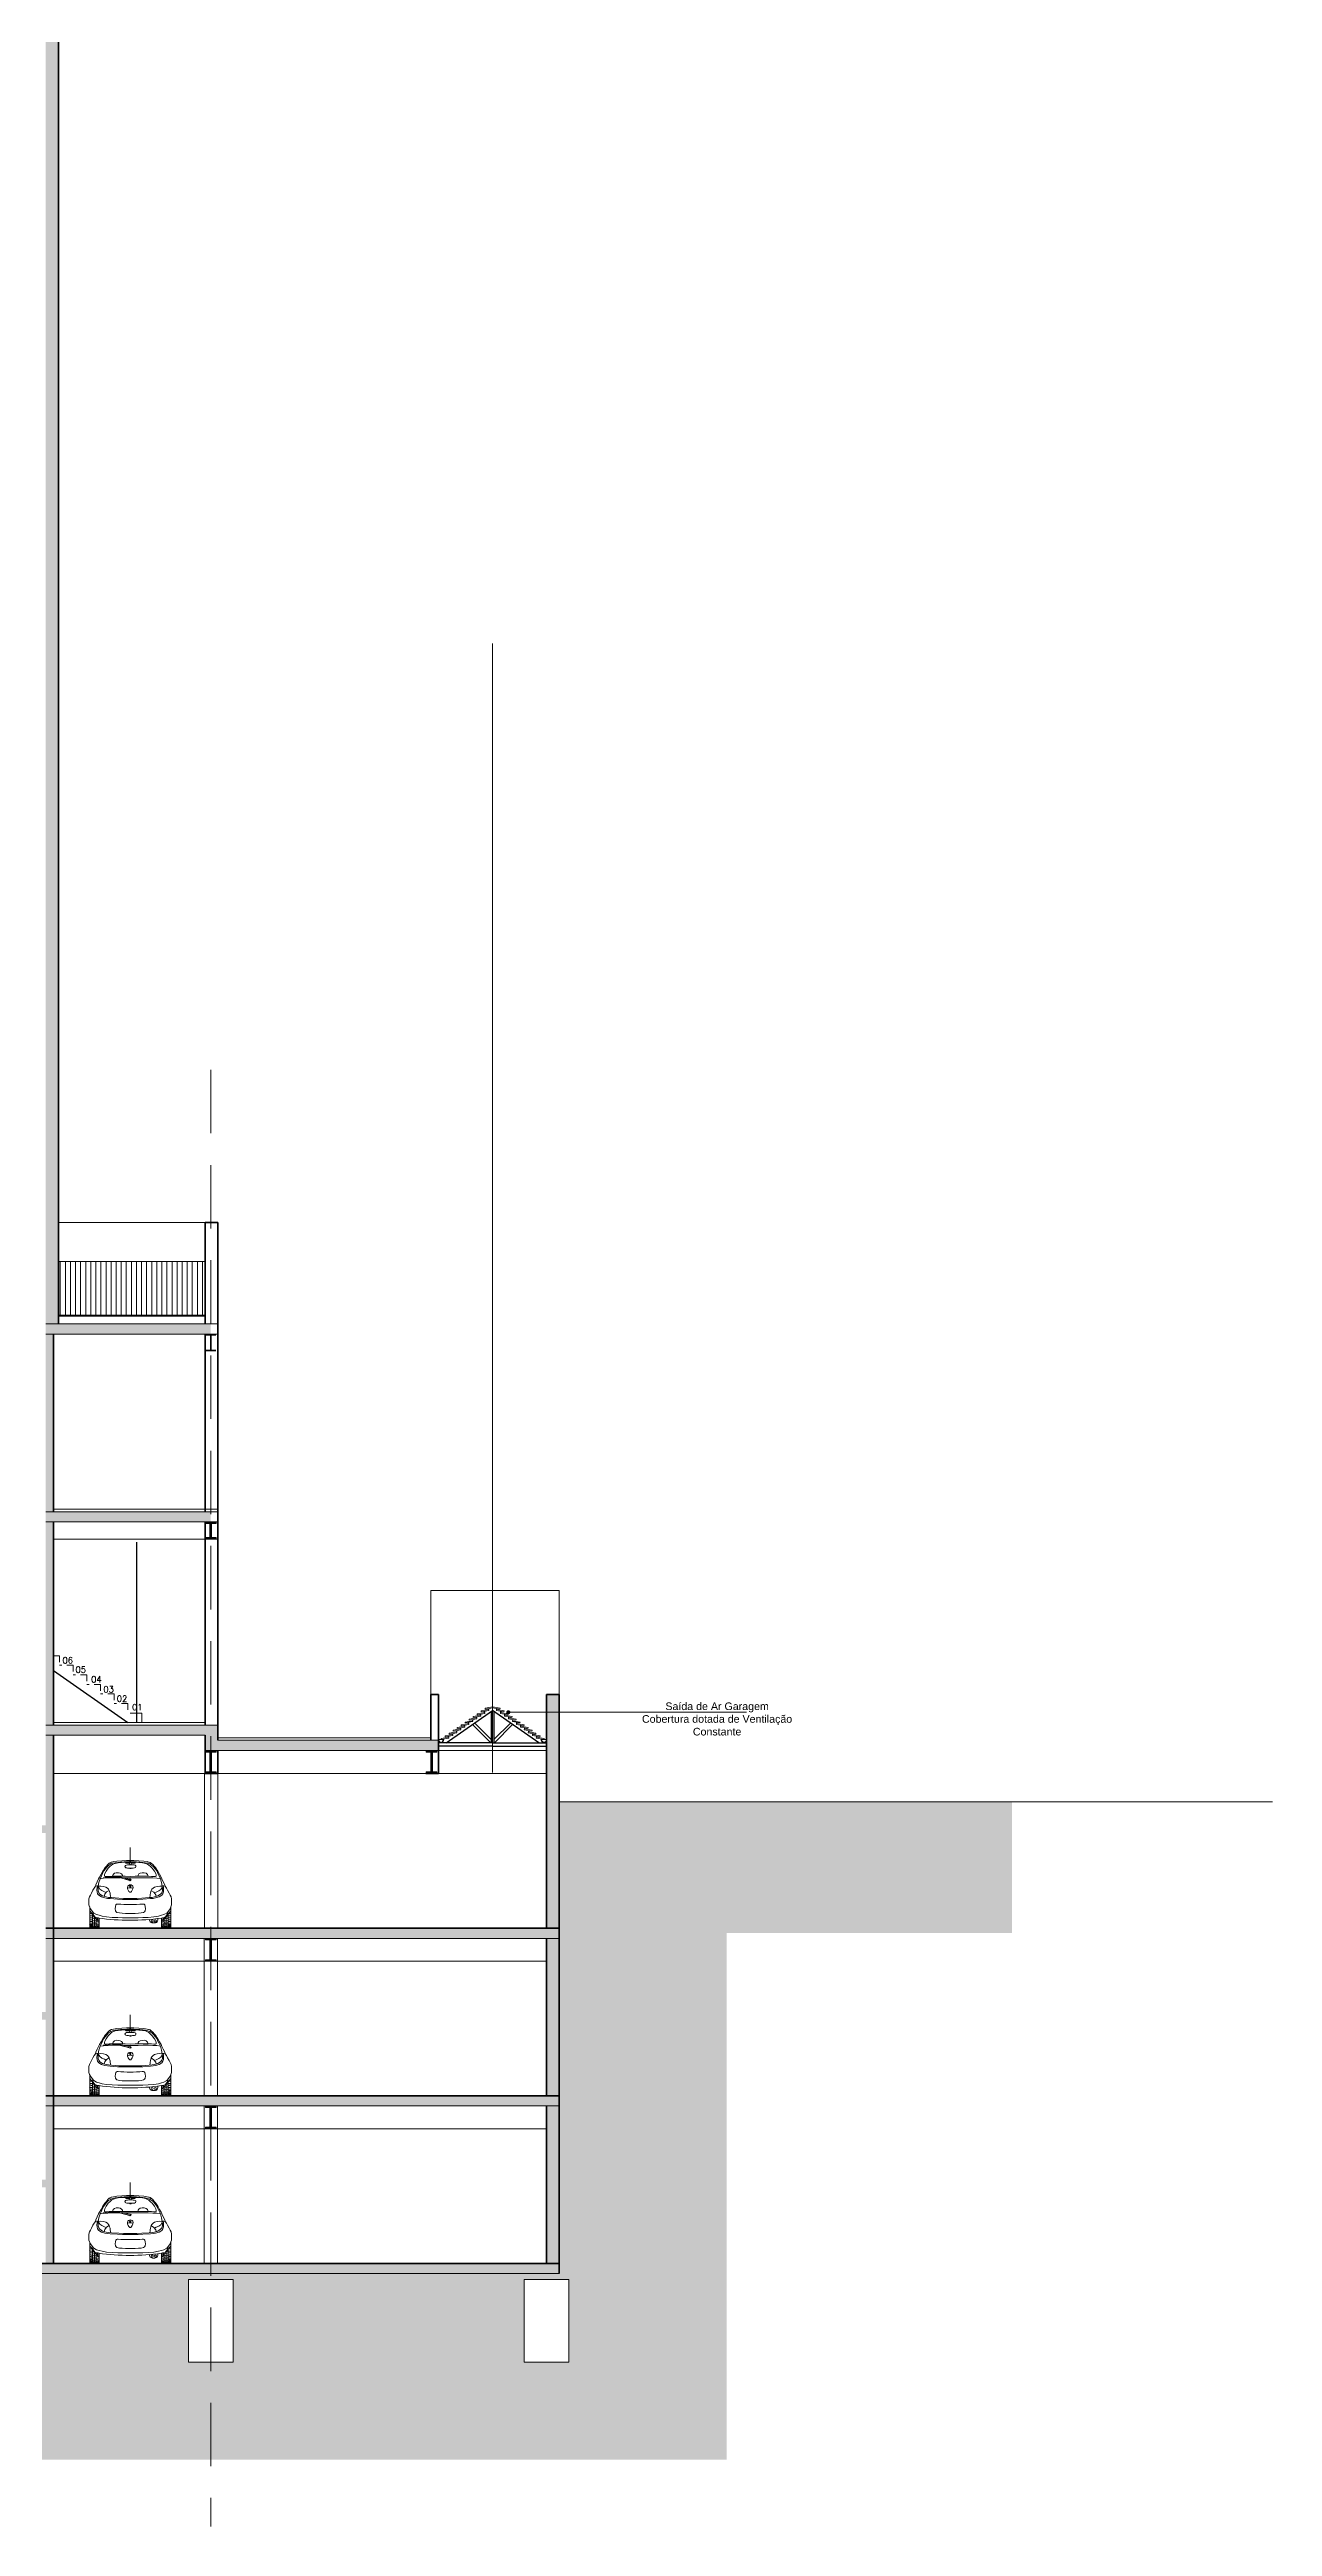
# Model space of a CAD drawing. Header units: millimetres. Extents: x 1135 to 1350, y 205 to 283.
# Drawn here: x 1325.55 to 1349.64, y 205.12 to 253.9 of the extents above; entities that cross this region are included whole.
import ezdxf

# ---------------------------------------------------------------- set-up
doc = ezdxf.new("R2010")
doc.units = ezdxf.units.MM
doc.header["$LTSCALE"] = 10
doc.header["$PDMODE"] = 1
doc.linetypes.add('DASHED2', pattern=[0.375, 0.25, -0.125])
doc.linetypes.add('HIDDEN2', pattern=[0.1875, 0.125, -0.0625])
doc.layers.get('0').update_dxf_attribs({"color": 90})
for name, color, linetype, lineweight in [('CARROS', 252, 'Continuous', 13), ('cinza 03', 252, 'Continuous', 13), ('COTA', 90, 'Continuous', 9), ('HACHT', 90, 'Continuous', 9), ('linha estutura', 252, 'Continuous', 13), ('PAREDES 2', 50, 'Continuous', 50), ('Pilares', 16, 'Continuous', 20), ('pn 02', 16, 'Continuous', 20), ('PN-01', 90, 'Continuous', 13), ('PN-03', 180, 'Continuous', 30), ('texto', 16, 'Continuous', 20)]:
    doc.layers.add(name, color=color, linetype=linetype, lineweight=lineweight)
doc.styles.get("Standard").update_dxf_attribs({"font": 'simplex.shx'})

# ---------------------------------------------------------------- blocks, each defined once
blk = doc.blocks.new('VIGA')
at = {"layer": 'Pilares'}
blk.add_hatch(color=256, dxfattribs=at).paths.add_polyline_path([(0.21, 0), (0, 0), (0, -0.03), (0.09, -0.03), (0.09, -0.42), (0, -0.42), (0, -0.45), (0.21, -0.45), (0.21, -0.42), (0.12, -0.42), (0.12, -0.03), (0.21, -0.03)])
at = {"layer": 'Pilares', "linetype": 'Continuous'}
for p, q in [((0, -0.03), (0.09, -0.03)), ((0, -0.42), (0.09, -0.42)), ((0.09, -0.03), (0.09, -0.42)), ((0.12, -0.03), (0.12, -0.42)), ((0.12, -0.03), (0.21, -0.03)), ((0.12, -0.42), (0.21, -0.42))]:
    blk.add_line(p, q, dxfattribs=at)
for points in [[(0.21, -0.03), (0.21, 0), (0, 0), (0, -0.03)], [(0, -0.42), (0, -0.45), (0.21, -0.45), (0.21, -0.42)]]:
    blk.add_lwpolyline(points, dxfattribs=at)
blk = doc.blocks.new('ford ka posterior')
for p, q in [((0.001, 1.336), (0.001, 1.592)), ((-0.605, 1.008), (-0.622, 0.973)), ((-0.574, 1.063), (-0.605, 1.008)), ((-0.592, 0.975), (-0.568, 1.029)), ((-0.592, 0.975), (-0.525, 0.986)), ((-0.547, 1.111), (-0.574, 1.063)), ((-0.568, 1.029), (-0.544, 1.077)), ((-0.528, 1.143), (-0.547, 1.111)), ((-0.544, 1.077), (-0.519, 1.128)), ((-0.524, 0.985), (-0.53, 0.994)), ((-0.5, 1.186), (-0.528, 1.143)), ((-0.519, 1.128), (-0.488, 1.17)), ((-0.507, 1.048), (-0.499, 1.076)), ((-0.507, 1.023), (-0.507, 1.048)), ((-0.496, 1.016), (-0.507, 1.023)), ((-0.47, 1.221), (-0.5, 1.186)), ((-0.499, 1.076), (-0.477, 1.124)), ((-0.465, 1.016), (-0.496, 1.016)), ((-0.488, 1.17), (-0.455, 1.21)), ((-0.477, 1.124), (-0.433, 1.182)), ((-0.476, 0.99), (-0.443, 0.991)), ((-0.44, 1.255), (-0.47, 1.221)), ((-0.415, 1.021), (-0.465, 1.016)), ((-0.455, 1.21), (-0.425, 1.238)), ((-0.443, 0.991), (-0.352, 0.994)), ((-0.412, 1.282), (-0.44, 1.255)), ((-0.433, 1.182), (-0.399, 1.213)), ((-0.425, 1.238), (-0.391, 1.26)), ((-0.351, 1.022), (-0.415, 1.021)), ((-0.388, 1.297), (-0.412, 1.282)), ((-0.4, 1.29), (-0.394, 1.28)), ((-0.399, 1.213), (-0.366, 1.243)), ((-0.394, 1.28), (-0.391, 1.26)), ((-0.391, 1.26), (-0.348, 1.279)), ((-0.373, 1.303), (-0.388, 1.297)), ((-0.36, 1.303), (-0.373, 1.303)), ((-0.366, 1.243), (-0.341, 1.258)), ((-0.331, 1.312), (-0.36, 1.303)), ((-0.352, 0.994), (-0.256, 0.994)), ((-0.351, 1.022), (-0.336, 1.059)), ((-0.224, 1.023), (-0.351, 1.022)), ((-0.348, 1.279), (-0.294, 1.29)), ((-0.341, 1.258), (-0.298, 1.276)), ((-0.336, 1.059), (-0.312, 1.083)), ((-0.264, 1.323), (-0.331, 1.312)), ((-0.312, 1.083), (-0.275, 1.093)), ((-0.298, 1.276), (-0.239, 1.288)), ((-0.294, 1.29), (-0.247, 1.297)), ((-0.275, 1.093), (-0.23, 1.091)), ((-0.166, 1.33), (-0.264, 1.323)), ((-0.256, 0.994), (-0.202, 0.994)), ((-0.247, 1.297), (-0.189, 1.303)), ((-0.239, 1.288), (-0.17, 1.295)), ((-0.23, 1.091), (-0.195, 1.084)), ((-0.097, 1.022), (-0.224, 1.023)), ((-0.195, 1.084), (-0.17, 1.069)), ((-0.189, 1.303), (-0.121, 1.307)), ((-0.17, 1.295), (-0.107, 1.299)), ((-0.17, 1.069), (-0.153, 1.047)), ((-0.071, 1.336), (-0.166, 1.33)), ((-0.153, 1.047), (-0.149, 1.019)), ((-0.123, 0.993), (0.001, 0.992)), ((-0.121, 1.307), (-0.069, 1.309)), ((-0.107, 1.299), (-0.066, 1.299)), ((0.001, 1.019), (-0.097, 1.022)), ((0.001, 1.336), (-0.071, 1.336)), ((-0.069, 1.309), (0.001, 1.309)), ((-0.066, 1.299), (0.001, 1.299)), ((-0.009, 1.324), (-0.005, 1.334)), ((-0.005, 1.334), (0.001, 1.336)), ((0.014, 1.174), (-0.003, 1.174)), ((0.001, 1.336), (0.073, 1.336)), ((0.008, 1.334), (0.001, 1.336)), ((0.071, 1.309), (0.001, 1.309)), ((0.069, 1.299), (0.001, 1.299)), ((0.001, 1.019), (0.099, 1.022)), ((0.157, 0.993), (0.001, 0.992)), ((0.011, 1.324), (0.008, 1.334)), ((0.11, 1.299), (0.069, 1.299)), ((0.123, 1.307), (0.071, 1.309)), ((0.073, 1.336), (0.168, 1.33)), ((0.099, 1.022), (0.226, 1.023)), ((0.172, 1.295), (0.11, 1.299)), ((0.191, 1.303), (0.123, 1.307)), ((0.155, 1.047), (0.151, 1.019)), ((0.172, 1.069), (0.155, 1.047)), ((0.258, 0.994), (0.157, 0.993)), ((0.168, 1.33), (0.266, 1.323)), ((0.241, 1.288), (0.172, 1.295)), ((0.197, 1.084), (0.172, 1.069)), ((0.249, 1.297), (0.191, 1.303)), ((0.233, 1.091), (0.197, 1.084)), ((0.226, 1.023), (0.353, 1.022)), ((0.277, 1.093), (0.233, 1.091)), ((0.3, 1.276), (0.241, 1.288)), ((0.297, 1.29), (0.249, 1.297)), ((0.354, 0.994), (0.258, 0.994)), ((0.266, 1.323), (0.333, 1.312)), ((0.314, 1.083), (0.277, 1.093)), ((0.35, 1.279), (0.297, 1.29)), ((0.343, 1.258), (0.3, 1.276)), ((0.338, 1.059), (0.314, 1.083)), ((0.333, 1.312), (0.362, 1.303)), ((0.353, 1.022), (0.338, 1.059)), ((0.368, 1.243), (0.343, 1.258)), ((0.393, 1.26), (0.35, 1.279)), ((0.353, 1.022), (0.417, 1.021)), ((0.445, 0.991), (0.354, 0.994)), ((0.362, 1.303), (0.375, 1.303)), ((0.401, 1.213), (0.368, 1.243)), ((0.375, 1.303), (0.39, 1.297)), ((0.39, 1.297), (0.414, 1.282)), ((0.396, 1.28), (0.393, 1.26)), ((0.427, 1.238), (0.393, 1.26)), ((0.402, 1.29), (0.396, 1.28)), ((0.435, 1.182), (0.401, 1.213)), ((0.414, 1.282), (0.443, 1.255)), ((0.417, 1.021), (0.467, 1.016)), ((0.457, 1.21), (0.427, 1.238)), ((0.479, 1.124), (0.435, 1.182)), ((0.443, 1.255), (0.473, 1.221)), ((0.522, 0.987), (0.445, 0.991)), ((0.49, 1.17), (0.457, 1.21)), ((0.467, 1.016), (0.498, 1.016)), ((0.473, 1.221), (0.502, 1.186)), ((0.502, 1.076), (0.479, 1.124)), ((0.521, 1.128), (0.49, 1.17)), ((0.498, 1.016), (0.509, 1.023)), ((0.502, 1.186), (0.53, 1.143)), ((0.509, 1.048), (0.502, 1.076)), ((0.509, 1.023), (0.509, 1.048)), ((0.546, 1.077), (0.521, 1.128)), ((0.594, 0.975), (0.522, 0.987)), ((0.53, 1.143), (0.55, 1.111)), ((0.57, 1.029), (0.546, 1.077)), ((0.55, 1.111), (0.577, 1.063)), ((0.594, 0.975), (0.57, 1.029)), ((0.577, 1.063), (0.607, 1.008)), ((0.607, 1.008), (0.624, 0.973)), ((-0.804, 0.619), (-0.814, 0.577)), ((-0.814, 0.577), (-0.814, 0.536)), ((-0.814, 0.536), (-0.814, 0.458)), ((-0.785, 0.653), (-0.804, 0.619)), ((-0.764, 0.693), (-0.785, 0.653)), ((-0.734, 0.75), (-0.764, 0.693)), ((-0.712, 0.79), (-0.734, 0.75)), ((-0.685, 0.826), (-0.712, 0.79)), ((-0.677, 0.856), (-0.685, 0.826)), ((-0.657, 0.833), (-0.685, 0.826)), ((-0.648, 0.916), (-0.677, 0.856)), ((-0.64, 0.833), (-0.657, 0.833)), ((-0.652, 0.806), (-0.656, 0.75)), ((-0.656, 0.75), (-0.654, 0.716)), ((-0.654, 0.716), (-0.642, 0.679)), ((-0.647, 0.833), (-0.652, 0.806)), ((-0.622, 0.973), (-0.648, 0.916)), ((-0.642, 0.679), (-0.618, 0.65)), ((-0.63, 0.826), (-0.64, 0.833)), ((-0.63, 0.826), (-0.634, 0.77)), ((-0.634, 0.77), (-0.631, 0.736)), ((-0.631, 0.736), (-0.619, 0.7)), ((-0.616, 0.897), (-0.63, 0.826)), ((-0.63, 0.826), (-0.578, 0.831)), ((-0.63, 0.826), (-0.6, 0.771)), ((-0.619, 0.7), (-0.596, 0.67)), ((-0.618, 0.65), (-0.567, 0.617)), ((-0.592, 0.975), (-0.616, 0.897)), ((-0.6, 0.771), (-0.56, 0.743)), ((-0.596, 0.67), (-0.544, 0.637)), ((-0.578, 0.831), (-0.527, 0.824)), ((-0.567, 0.617), (-0.499, 0.597)), ((-0.56, 0.743), (-0.508, 0.719)), ((-0.544, 0.637), (-0.476, 0.617)), ((-0.527, 0.824), (-0.479, 0.81)), ((-0.499, 0.668), (-0.51, 0.627)), ((-0.508, 0.719), (-0.473, 0.703)), ((-0.464, 0.715), (-0.499, 0.668)), ((-0.499, 0.597), (-0.449, 0.588)), ((-0.479, 0.81), (-0.449, 0.791)), ((-0.476, 0.617), (-0.427, 0.608)), ((-0.413, 0.745), (-0.464, 0.715)), ((-0.449, 0.791), (-0.425, 0.766)), ((-0.449, 0.588), (-0.395, 0.582)), ((-0.427, 0.608), (-0.372, 0.602)), ((-0.425, 0.766), (-0.413, 0.745)), ((-0.413, 0.745), (-0.405, 0.721)), ((-0.405, 0.721), (-0.397, 0.691)), ((-0.397, 0.691), (-0.393, 0.662)), ((-0.395, 0.582), (-0.249, 0.573)), ((-0.393, 0.662), (-0.388, 0.63)), ((-0.388, 0.63), (-0.38, 0.603)), ((-0.372, 0.602), (-0.227, 0.593)), ((-0.249, 0.573), (-0.153, 0.567)), ((-0.227, 0.593), (-0.131, 0.588)), ((-0.153, 0.567), (0.001, 0.567)), ((-0.131, 0.588), (0.001, 0.588)), ((-0.049, 0.829), (-0.054, 0.802)), ((-0.054, 0.802), (-0.051, 0.778)), ((-0.051, 0.778), (-0.039, 0.746)), ((-0.035, 0.843), (-0.049, 0.829)), ((-0.039, 0.746), (-0.025, 0.725)), ((-0.016, 0.852), (-0.035, 0.843)), ((-0.025, 0.725), (-0.009, 0.709)), ((0.001, 0.855), (-0.016, 0.852)), ((0, 0.944), (-0.011, 0.941)), ((-0.009, 0.709), (0.001, 0.709)), ((0.001, 0.855), (0.019, 0.852)), ((0.011, 0.709), (0.001, 0.709)), ((0.133, 0.588), (0.001, 0.588)), ((0.155, 0.567), (0.001, 0.567)), ((0.027, 0.725), (0.011, 0.709)), ((0.019, 0.852), (0.037, 0.843)), ((0.041, 0.746), (0.027, 0.725)), ((0.037, 0.843), (0.051, 0.829)), ((0.053, 0.778), (0.041, 0.746)), ((0.051, 0.829), (0.056, 0.802)), ((0.056, 0.802), (0.053, 0.778)), ((0.229, 0.593), (0.133, 0.588)), ((0.251, 0.573), (0.155, 0.567)), ((0.374, 0.602), (0.229, 0.593)), ((0.397, 0.582), (0.251, 0.573)), ((0.429, 0.608), (0.374, 0.602)), ((0.39, 0.63), (0.382, 0.603)), ((0.395, 0.662), (0.39, 0.63)), ((0.4, 0.691), (0.395, 0.662)), ((0.452, 0.588), (0.397, 0.582)), ((0.407, 0.721), (0.4, 0.691)), ((0.415, 0.745), (0.407, 0.721)), ((0.427, 0.766), (0.415, 0.745)), ((0.418, 0.738), (0.468, 0.707)), ((0.451, 0.791), (0.427, 0.766)), ((0.478, 0.617), (0.429, 0.608)), ((0.481, 0.81), (0.451, 0.791)), ((0.501, 0.597), (0.452, 0.588)), ((0.468, 0.707), (0.502, 0.66)), ((0.512, 0.71), (0.477, 0.696)), ((0.546, 0.637), (0.478, 0.617)), ((0.529, 0.824), (0.481, 0.81)), ((0.569, 0.617), (0.501, 0.597)), ((0.502, 0.66), (0.511, 0.627)), ((0.564, 0.734), (0.512, 0.71)), ((0.58, 0.831), (0.529, 0.824)), ((0.598, 0.67), (0.546, 0.637)), ((0.605, 0.761), (0.564, 0.734)), ((0.62, 0.65), (0.569, 0.617)), ((0.632, 0.826), (0.58, 0.831)), ((0.594, 0.975), (0.618, 0.897)), ((0.621, 0.7), (0.598, 0.67)), ((0.636, 0.816), (0.605, 0.761)), ((0.618, 0.897), (0.632, 0.826)), ((0.644, 0.679), (0.62, 0.65)), ((0.633, 0.736), (0.621, 0.7)), ((0.624, 0.973), (0.65, 0.916)), ((0.632, 0.826), (0.642, 0.833)), ((0.632, 0.826), (0.636, 0.77)), ((0.636, 0.77), (0.633, 0.736)), ((0.642, 0.833), (0.659, 0.833)), ((0.656, 0.716), (0.644, 0.679)), ((0.649, 0.833), (0.655, 0.806)), ((0.65, 0.916), (0.679, 0.856)), ((0.655, 0.806), (0.658, 0.75)), ((0.658, 0.75), (0.656, 0.716)), ((0.659, 0.833), (0.687, 0.826)), ((0.679, 0.856), (0.687, 0.826)), ((0.687, 0.826), (0.714, 0.79)), ((0.714, 0.79), (0.736, 0.75)), ((0.736, 0.75), (0.766, 0.693)), ((0.766, 0.693), (0.788, 0.653)), ((0.788, 0.653), (0.806, 0.619)), ((0.806, 0.619), (0.816, 0.577)), ((0.816, 0.577), (0.816, 0.536)), ((0.816, 0.536), (0.816, 0.458)), ((-0.814, 0.458), (-0.799, 0.421)), ((-0.799, 0.421), (-0.784, 0.384)), ((-0.784, 0.384), (-0.751, 0.338)), ((-0.751, 0.338), (-0.716, 0.298)), ((-0.716, 0.298), (-0.663, 0.267)), ((-0.663, 0.267), (-0.613, 0.254)), ((-0.613, 0.254), (-0.554, 0.238)), ((-0.554, 0.238), (-0.466, 0.223)), ((-0.466, 0.223), (-0.353, 0.214)), ((-0.353, 0.214), (-0.247, 0.21)), ((-0.293, 0.426), (-0.297, 0.384)), ((-0.297, 0.384), (-0.291, 0.344)), ((-0.284, 0.458), (-0.293, 0.426)), ((-0.291, 0.344), (-0.279, 0.324)), ((-0.273, 0.472), (-0.284, 0.458)), ((-0.279, 0.324), (-0.262, 0.311)), ((-0.259, 0.476), (-0.273, 0.472)), ((-0.262, 0.311), (-0.213, 0.301)), ((-0.235, 0.475), (-0.259, 0.476)), ((-0.247, 0.21), (-0.152, 0.206)), ((-0.187, 0.472), (-0.235, 0.475)), ((-0.213, 0.301), (-0.159, 0.297)), ((-0.124, 0.469), (-0.187, 0.472)), ((-0.159, 0.297), (-0.096, 0.293)), ((-0.152, 0.206), (0.001, 0.206)), ((-0.059, 0.468), (-0.124, 0.469)), ((-0.096, 0.293), (0.001, 0.293)), ((0.001, 0.468), (-0.059, 0.468)), ((0.001, 0.468), (0.061, 0.468)), ((0.098, 0.293), (0.001, 0.293)), ((0.154, 0.206), (0.001, 0.206)), ((0.061, 0.468), (0.126, 0.469)), ((0.162, 0.297), (0.098, 0.293)), ((0.126, 0.469), (0.19, 0.472)), ((0.249, 0.21), (0.154, 0.206)), ((0.215, 0.301), (0.162, 0.297)), ((0.19, 0.472), (0.237, 0.475)), ((0.264, 0.311), (0.215, 0.301)), ((0.237, 0.475), (0.261, 0.476)), ((0.355, 0.214), (0.249, 0.21)), ((0.261, 0.476), (0.275, 0.472)), ((0.282, 0.324), (0.264, 0.311)), ((0.275, 0.472), (0.287, 0.458)), ((0.293, 0.344), (0.282, 0.324)), ((0.287, 0.458), (0.296, 0.426)), ((0.3, 0.384), (0.293, 0.344)), ((0.296, 0.426), (0.3, 0.384)), ((0.468, 0.223), (0.355, 0.214)), ((0.439, 0.104), (0.484, 0.104)), ((0.556, 0.238), (0.468, 0.223)), ((0.615, 0.254), (0.556, 0.238)), ((0.665, 0.267), (0.615, 0.254)), ((0.718, 0.298), (0.665, 0.267)), ((0.754, 0.338), (0.718, 0.298)), ((0.786, 0.384), (0.754, 0.338)), ((0.801, 0.421), (0.786, 0.384)), ((0.816, 0.458), (0.801, 0.421))]:
    blk.add_line(p, q)
at = {"linetype": 'Continuous'}
for p, q in [((-0.493, 0.998), (-0.53, 0.994)), ((-0.524, 0.985), (-0.434, 0.993)), ((-0.393, 1.009), (-0.493, 0.998)), ((-0.434, 0.993), (-0.348, 1)), ((-0.291, 1.015), (-0.393, 1.009)), ((-0.348, 1), (-0.239, 1.003)), ((-0.22, 1.014), (-0.291, 1.015)), ((-0.239, 1.003), (-0.144, 0.98)), ((-0.176, 1.006), (-0.22, 1.014)), ((-0.184, 0.989), (-0.011, 0.941)), ((0.005, 0.961), (-0.176, 1.006)), ((-0.144, 0.98), (-0.002, 0.944)), ((-0.093, 1.236), (-0.103, 1.216)), ((-0.103, 1.216), (-0.102, 1.21)), ((-0.102, 1.21), (-0.101, 1.205)), ((-0.101, 1.205), (-0.099, 1.201)), ((-0.099, 1.201), (-0.085, 1.191)), ((-0.072, 1.244), (-0.093, 1.236)), ((-0.087, 1.283), (-0.09, 1.282)), ((-0.086, 1.286), (-0.087, 1.283)), ((-0.085, 1.287), (-0.086, 1.286)), ((-0.086, 1.284), (-0.086, 1.283)), ((-0.086, 1.283), (-0.083, 1.28)), ((-0.085, 1.306), (-0.085, 1.287)), ((-0.085, 1.191), (-0.067, 1.187)), ((-0.083, 1.28), (-0.077, 1.279)), ((-0.077, 1.279), (-0.016, 1.279)), ((-0.051, 1.247), (-0.072, 1.244)), ((-0.067, 1.187), (-0.051, 1.185)), ((-0.032, 1.248), (-0.051, 1.247)), ((-0.051, 1.185), (-0.032, 1.184)), ((-0.015, 1.249), (-0.032, 1.248)), ((-0.032, 1.184), (-0.015, 1.183)), ((0.005, 1.249), (-0.015, 1.249)), ((-0.015, 1.183), (0.006, 1.184)), ((-0.014, 1.278), (-0.005, 1.249)), ((-0.013, 1.28), (-0.008, 1.288)), ((-0.013, 1.275), (-0.013, 1.28)), ((-0.008, 1.288), (0.004, 1.293)), ((-0.005, 1.184), (-0.005, 1.176)), ((0.004, 1.293), (0.008, 1.293)), ((0.005, 1.249), (0.025, 1.249)), ((0.025, 1.183), (0.006, 1.184)), ((0.008, 1.293), (0.011, 1.292)), ((0.011, 1.292), (0.014, 1.291)), ((0.014, 1.291), (0.02, 1.285)), ((0.024, 1.278), (0.015, 1.249)), ((0.016, 1.184), (0.016, 1.176)), ((0.02, 1.285), (0.023, 1.279)), ((0.086, 1.279), (0.025, 1.279)), ((0.025, 1.249), (0.042, 1.248)), ((0.042, 1.184), (0.025, 1.183)), ((0.042, 1.248), (0.06, 1.247)), ((0.06, 1.185), (0.042, 1.184)), ((0.06, 1.247), (0.077, 1.245)), ((0.082, 1.188), (0.06, 1.185)), ((0.077, 1.245), (0.095, 1.24)), ((0.103, 1.196), (0.082, 1.188)), ((0.092, 1.28), (0.086, 1.279)), ((0.095, 1.283), (0.092, 1.28)), ((0.094, 1.306), (0.094, 1.287)), ((0.094, 1.287), (0.095, 1.286)), ((0.095, 1.286), (0.096, 1.283)), ((0.095, 1.284), (0.095, 1.283)), ((0.095, 1.24), (0.109, 1.23)), ((0.096, 1.283), (0.099, 1.282)), ((0.112, 1.216), (0.103, 1.196)), ((0.109, 1.23), (0.111, 1.226)), ((0.111, 1.226), (0.112, 1.221)), ((0.112, 1.221), (0.112, 1.216)), ((-0.8, 0.294), (-0.788, 0.287)), ((-0.8, 0.25), (-0.788, 0.243)), ((-0.8, 0.212), (-0.788, 0.206)), ((-0.8, 0.173), (-0.788, 0.166)), ((-0.8, 0.138), (-0.788, 0.132)), ((-0.8, 0.109), (-0.788, 0.102)), ((-0.8, 0.083), (-0.788, 0.076)), ((-0.8, 0.061), (-0.788, 0.054)), ((-0.8, 0.044), (-0.788, 0.037)), ((-0.8, 0.031), (-0.788, 0.024)), ((-0.8, 0.021), (-0.788, 0.014)), ((-0.798, 0.418), (-0.798, 0.021)), ((-0.798, 0.021), (-0.798, 0.019)), ((-0.798, 0.019), (-0.796, 0.013)), ((-0.796, 0.34), (-0.763, 0.304)), ((-0.796, 0.013), (-0.793, 0.007)), ((-0.796, 0.007), (-0.793, 0.003)), ((-0.793, 0.003), (-0.787, 0.001)), ((-0.788, 0.287), (-0.771, 0.287)), ((-0.788, 0.243), (-0.771, 0.243)), ((-0.788, 0.206), (-0.771, 0.206)), ((-0.788, 0.166), (-0.771, 0.166)), ((-0.788, 0.132), (-0.771, 0.132)), ((-0.788, 0.102), (-0.771, 0.102)), ((-0.788, 0.076), (-0.771, 0.076)), ((-0.788, 0.054), (-0.771, 0.054)), ((-0.788, 0.037), (-0.771, 0.037)), ((-0.788, 0.024), (-0.771, 0.024)), ((-0.788, 0.014), (-0.771, 0.014)), ((-0.787, 0.001), (-0.78, 0)), ((-0.78, 0), (-0.633, 0)), ((-0.771, 0.287), (-0.767, 0.285)), ((-0.771, 0.243), (-0.767, 0.241)), ((-0.771, 0.206), (-0.767, 0.204)), ((-0.771, 0.166), (-0.767, 0.164)), ((-0.771, 0.132), (-0.767, 0.13)), ((-0.771, 0.102), (-0.767, 0.1)), ((-0.771, 0.076), (-0.767, 0.074)), ((-0.771, 0.054), (-0.767, 0.052)), ((-0.771, 0.037), (-0.767, 0.035)), ((-0.771, 0.024), (-0.767, 0.022)), ((-0.771, 0.014), (-0.767, 0.012)), ((-0.767, 0.285), (-0.743, 0.285)), ((-0.767, 0.241), (-0.743, 0.241)), ((-0.767, 0.204), (-0.743, 0.204)), ((-0.767, 0.164), (-0.743, 0.164)), ((-0.767, 0.13), (-0.743, 0.13)), ((-0.767, 0.1), (-0.745, 0.1)), ((-0.767, 0.074), (-0.743, 0.074)), ((-0.767, 0.052), (-0.743, 0.052)), ((-0.767, 0.035), (-0.743, 0.035)), ((-0.767, 0.022), (-0.743, 0.02)), ((-0.767, 0.012), (-0.743, 0.012)), ((-0.763, 0.304), (-0.722, 0.241)), ((-0.727, 0.267), (-0.745, 0.337)), ((-0.743, 0.284), (-0.743, 0.006)), ((-0.706, 0.232), (-0.743, 0.22)), ((-0.706, 0.196), (-0.743, 0.184)), ((-0.706, 0.161), (-0.743, 0.149)), ((-0.706, 0.127), (-0.743, 0.115)), ((-0.706, 0.096), (-0.743, 0.084)), ((-0.706, 0.07), (-0.743, 0.058)), ((-0.706, 0.05), (-0.743, 0.037)), ((-0.743, 0.02), (-0.706, 0.032)), ((-0.706, 0.018), (-0.743, 0.006)), ((-0.695, 0.223), (-0.728, 0.267)), ((-0.695, 0.223), (-0.727, 0.267)), ((-0.722, 0.241), (-0.69, 0.197)), ((-0.705, 0.197), (-0.668, 0.185)), ((-0.705, 0.161), (-0.668, 0.149)), ((-0.705, 0.128), (-0.668, 0.115)), ((-0.705, 0.097), (-0.668, 0.085)), ((-0.705, 0.07), (-0.668, 0.058)), ((-0.705, 0.049), (-0.668, 0.036)), ((-0.705, 0.032), (-0.668, 0.019)), ((-0.705, 0.018), (-0.668, 0.006)), ((-0.704, 0.227), (-0.704, 0.001)), ((-0.657, 0.206), (-0.695, 0.223)), ((-0.657, 0.206), (-0.695, 0.223)), ((-0.69, 0.197), (-0.668, 0.178)), ((-0.668, 0.006), (-0.668, 0.204)), ((-0.636, 0.204), (-0.668, 0.194)), ((-0.668, 0.178), (-0.636, 0.149)), ((-0.613, 0.173), (-0.668, 0.155)), ((-0.612, 0.143), (-0.668, 0.123)), ((-0.613, 0.111), (-0.668, 0.094)), ((-0.613, 0.086), (-0.668, 0.067)), ((-0.612, 0.065), (-0.668, 0.046)), ((-0.613, 0.045), (-0.668, 0.028)), ((-0.613, 0.034), (-0.668, 0.016)), ((-0.614, 0.022), (-0.668, 0.006)), ((-0.639, 0.204), (-0.657, 0.206)), ((-0.64, 0.204), (-0.657, 0.206)), ((-0.647, 0.204), (-0.614, 0.199)), ((-0.647, 0.171), (-0.647, 0.204)), ((-0.644, 0.161), (-0.647, 0.171)), ((-0.638, 0.158), (-0.644, 0.161)), ((-0.631, 0.203), (-0.639, 0.204)), ((-0.635, 0.159), (-0.638, 0.158)), ((-0.636, 0.149), (-0.613, 0.124)), ((-0.633, 0), (-0.627, 0.001)), ((-0.622, 0.201), (-0.631, 0.203)), ((-0.627, 0.001), (-0.617, 0.006)), ((-0.613, 0.2), (-0.622, 0.201)), ((-0.617, 0.006), (-0.611, 0.022)), ((-0.613, 0.124), (-0.613, 0.2)), ((-0.611, 0.022), (-0.611, 0.185)), ((0.613, 0.022), (0.613, 0.185)), ((0.619, 0.006), (0.613, 0.022)), ((0.614, 0.143), (0.67, 0.123)), ((0.614, 0.065), (0.67, 0.046)), ((0.615, 0.2), (0.624, 0.201)), ((0.615, 0.124), (0.615, 0.2)), ((0.615, 0.173), (0.67, 0.155)), ((0.639, 0.149), (0.615, 0.124)), ((0.615, 0.111), (0.67, 0.094)), ((0.615, 0.086), (0.67, 0.067)), ((0.615, 0.045), (0.67, 0.028)), ((0.615, 0.034), (0.67, 0.016)), ((0.649, 0.204), (0.616, 0.199)), ((0.616, 0.022), (0.67, 0.006)), ((0.629, 0.001), (0.619, 0.006)), ((0.624, 0.201), (0.633, 0.203)), ((0.635, 0), (0.629, 0.001)), ((0.633, 0.203), (0.641, 0.204)), ((0.782, 0), (0.635, 0)), ((0.637, 0.159), (0.64, 0.158)), ((0.638, 0.204), (0.67, 0.194)), ((0.67, 0.178), (0.639, 0.149)), ((0.64, 0.158), (0.646, 0.161)), ((0.641, 0.204), (0.659, 0.206)), ((0.642, 0.204), (0.66, 0.206)), ((0.646, 0.161), (0.649, 0.171)), ((0.649, 0.171), (0.649, 0.204)), ((0.659, 0.206), (0.697, 0.223)), ((0.66, 0.206), (0.697, 0.223)), ((0.67, 0.006), (0.67, 0.204)), ((0.707, 0.197), (0.67, 0.185)), ((0.693, 0.197), (0.67, 0.178)), ((0.707, 0.161), (0.67, 0.149)), ((0.707, 0.128), (0.67, 0.115)), ((0.707, 0.097), (0.67, 0.085)), ((0.707, 0.07), (0.67, 0.058)), ((0.707, 0.049), (0.67, 0.036)), ((0.707, 0.032), (0.67, 0.019)), ((0.707, 0.018), (0.67, 0.006)), ((0.724, 0.241), (0.693, 0.197)), ((0.697, 0.223), (0.729, 0.267)), ((0.697, 0.223), (0.73, 0.267)), ((0.706, 0.227), (0.706, 0.001)), ((0.708, 0.232), (0.746, 0.22)), ((0.708, 0.196), (0.745, 0.184)), ((0.708, 0.161), (0.745, 0.149)), ((0.708, 0.127), (0.745, 0.115)), ((0.708, 0.096), (0.745, 0.084)), ((0.708, 0.07), (0.745, 0.058)), ((0.708, 0.05), (0.745, 0.037)), ((0.745, 0.02), (0.708, 0.032)), ((0.708, 0.018), (0.745, 0.006)), ((0.765, 0.304), (0.724, 0.241)), ((0.729, 0.267), (0.747, 0.337)), ((0.769, 0.285), (0.745, 0.285)), ((0.745, 0.284), (0.745, 0.006)), ((0.769, 0.241), (0.745, 0.241)), ((0.769, 0.204), (0.745, 0.204)), ((0.769, 0.164), (0.745, 0.164)), ((0.769, 0.13), (0.745, 0.13)), ((0.769, 0.074), (0.745, 0.074)), ((0.769, 0.052), (0.745, 0.052)), ((0.769, 0.035), (0.745, 0.035)), ((0.769, 0.022), (0.745, 0.02)), ((0.769, 0.012), (0.745, 0.012)), ((0.769, 0.1), (0.747, 0.1)), ((0.798, 0.34), (0.765, 0.304)), ((0.773, 0.287), (0.769, 0.285)), ((0.773, 0.243), (0.769, 0.241)), ((0.773, 0.206), (0.769, 0.204)), ((0.773, 0.166), (0.769, 0.164)), ((0.773, 0.132), (0.769, 0.13)), ((0.773, 0.102), (0.769, 0.1)), ((0.773, 0.076), (0.769, 0.074)), ((0.773, 0.054), (0.769, 0.052)), ((0.773, 0.037), (0.769, 0.035)), ((0.773, 0.024), (0.769, 0.022)), ((0.773, 0.014), (0.769, 0.012)), ((0.79, 0.287), (0.773, 0.287)), ((0.79, 0.243), (0.773, 0.243)), ((0.79, 0.206), (0.773, 0.206)), ((0.79, 0.166), (0.773, 0.166)), ((0.79, 0.132), (0.773, 0.132)), ((0.79, 0.102), (0.773, 0.102)), ((0.79, 0.076), (0.773, 0.076)), ((0.79, 0.054), (0.773, 0.054)), ((0.79, 0.037), (0.773, 0.037)), ((0.79, 0.024), (0.773, 0.024)), ((0.79, 0.014), (0.773, 0.014)), ((0.789, 0.001), (0.782, 0)), ((0.795, 0.003), (0.789, 0.001)), ((0.803, 0.294), (0.79, 0.287)), ((0.803, 0.25), (0.79, 0.243)), ((0.803, 0.212), (0.79, 0.206)), ((0.803, 0.173), (0.79, 0.166)), ((0.803, 0.138), (0.79, 0.132)), ((0.803, 0.109), (0.79, 0.102)), ((0.803, 0.083), (0.79, 0.076)), ((0.803, 0.061), (0.79, 0.054)), ((0.803, 0.044), (0.79, 0.037)), ((0.803, 0.031), (0.79, 0.024)), ((0.803, 0.021), (0.79, 0.014)), ((0.799, 0.013), (0.795, 0.007)), ((0.799, 0.007), (0.795, 0.003)), ((0.8, 0.019), (0.799, 0.013)), ((0.8, 0.418), (0.8, 0.021)), ((0.8, 0.021), (0.8, 0.019))]:
    blk.add_line(p, q, dxfattribs=at)
for centre, radius in [((0.001, 0.825), 0.0125), ((0.433, 0.144), 0.0219), ((0.433, 0.144), 0.0199), ((0.494, 0.144), 0.0219), ((0.494, 0.144), 0.0199)]:
    blk.add_circle(centre, radius)
for centre, start, end in [((-0.016, 1.277), 17.4147, 90), ((0.025, 1.277), 90, 163.1174)]:
    blk.add_arc(centre, 0.002, start, end, dxfattribs=at)
for centre, radius, start, end in [((0.001, 1.347), 0.0249, 246.0529, 293.9471), ((-0.003, 1.176), 0.002, 180, 270), ((0.014, 1.176), 0.002, 270, 0), ((0.001, 0.599), 0.198, 74.2964, 105.7036), ((0.001, 0.953), 0.0167, 225.881, 270), ((0.001, 0.953), 0.0167, 90, 132.7671), ((0, 0.953), 0.00939, 257.7726, 58.3108), ((0.001, 0.953), 0.0167, 270, 90), ((0.001, 4.501), 4.345, 261.7568, 278.1307), ((0.564, 0.183), 0.186, 182.689, 194.0299), ((0.442, 0.169), 0.065, 207.7382, 271.8237), ((0.482, 0.169), 0.065, 268.2092, 332.2618), ((0.458, 0.166), 0.0866, 341.1512, 16.0651)]:
    blk.add_arc(centre, radius, start, end)
blk.add_point((0, 0))

msp = doc.modelspace()

# ---------------------------------------------------------------- hatches: boundary and pattern name
at = {"layer": 'cinza 03'}
h = msp.add_hatch(dxfattribs=at)
h.set_pattern_fill('SOLO2', color=256, style=0)
h.set_pattern_definition([(45, (759.0659, 189.21928), (0.2, 0.6), [0.5656854, -0.5656854]), (45, (759.1659, 189.11928), (0.2, 0.6), [0.5656854, -0.5656854]), (315, (759.2659, 189.1193), (0.6, 0.2), [0.2828427, -0.2828427]), (315, (759.3659, 189.2193), (0.6, 0.2), [0.2828427, -0.2828427]), (315, (759.4659, 189.3193), (0.6, 0.2), [0.2828427, -0.2828427]), (315, (759.5659, 189.4193), (0.6, 0.2), [0.2828427, -0.2828427])])
h.paths.add_polyline_path([(1314.729, 208.357), (1314.289, 208.357), (1314.289, 209.979), (1314.729, 209.979), (1314.729, 210.1), (1306.729, 210.1), (1306.729, 209.979), (1307.169, 209.979), (1307.169, 208.357), (1306.729, 208.357), (1306.729, 206.435), (1314.729, 206.435)])
h.paths.add_polyline_path([(1322.729, 208.357), (1322.289, 208.357), (1322.289, 209.979), (1322.729, 209.979), (1322.729, 210.1), (1314.729, 210.1), (1314.729, 209.979), (1315.169, 209.979), (1315.169, 208.357), (1314.729, 208.357), (1314.729, 206.435), (1322.729, 206.435)])
h.paths.add_polyline_path([(1328.729, 208.357), (1328.289, 208.357), (1328.289, 209.979), (1328.729, 209.979), (1328.729, 210.1), (1322.729, 210.1), (1322.729, 209.979), (1323.169, 209.979), (1323.169, 208.357), (1322.729, 208.357), (1322.729, 206.435), (1328.729, 206.435)])
h.paths.add_polyline_path([(1338.893, 216.807), (1344.508, 216.807), (1344.508, 219.389), (1335.593, 219.389), (1335.593, 210.1), (1328.729, 210.1), (1328.729, 209.979), (1329.169, 209.979), (1329.169, 208.357), (1328.729, 208.357), (1328.729, 206.435), (1338.893, 206.435)])
h.paths.add_polyline_path([(1334.903, 208.357), (1334.903, 209.979), (1335.783, 209.979), (1335.783, 208.357)], flags=16)
at = {"layer": 'HACHT'}
for points in [[(1325.729, 272.75), (1325.479, 272.75), (1325.479, 249.319), (1325.729, 249.319)], [(1325.729, 249.319), (1325.479, 249.319), (1325.479, 228.8), (1325.729, 228.8)]]:
    msp.add_hatch(color=256, dxfattribs=at).paths.add_polyline_path(points)
h = msp.add_hatch(color=256, dxfattribs=at)
h.paths.add_polyline_path([(1325.629, 224.5), (1325.629, 224.9), (1325.479, 224.9), (1325.479, 224.5), (1325.479, 220.9), (1325.629, 220.9)])
h.paths.add_polyline_path([(1328.729, 225.1), (1325.479, 225.1), (1325.479, 224.9), (1328.729, 224.9)])
h.paths.add_polyline_path([(1325.629, 228.6), (1325.479, 228.6), (1325.479, 225.1), (1325.629, 225.1)])
h.paths.add_polyline_path([(1328.729, 228.8), (1325.479, 228.8), (1325.479, 228.6), (1328.729, 228.6)])
h.paths.add_polyline_path([(1323.987, 226.636), (1324.241, 226.636), (1324.241, 226.816), (1323.987, 226.816)], flags=9)
h.paths.add_polyline_path([(1323.742, 226.436), (1323.991, 226.436), (1323.991, 226.616), (1323.742, 226.616)], flags=9)
h.paths.add_polyline_path([(1323.46, 226.264), (1323.715, 226.264), (1323.715, 226.444), (1323.46, 226.444)], flags=9)
h.paths.add_polyline_path([(1323.197, 226.073), (1323.451, 226.073), (1323.451, 226.253), (1323.197, 226.253)], flags=9)
h.paths.add_polyline_path([(1322.907, 225.901), (1323.155, 225.901), (1323.155, 226.081), (1322.907, 226.081)], flags=9)
h = msp.add_hatch(color=256, dxfattribs=at)
h.paths.add_polyline_path([(1335.593, 221.5), (1335.343, 221.5), (1335.343, 216.9), (1335.593, 216.9)])
h.paths.add_polyline_path([(1335.593, 216.7), (1335.343, 216.7), (1335.343, 213.6), (1335.593, 213.6)])
h.paths.add_polyline_path([(1335.593, 213.4), (1335.343, 213.4), (1335.343, 210.3), (1335.593, 210.3)])
h.paths.add_polyline_path([(1335.593, 213.6), (1328.729, 213.6), (1328.729, 213.4), (1328.834, 213.4), (1335.593, 213.4)])
h.paths.add_polyline_path([(1335.593, 210.3), (1328.729, 210.3), (1328.729, 210.1), (1335.593, 210.1)])
h.paths.add_polyline_path([(1335.593, 216.9), (1328.729, 216.9), (1328.729, 216.7), (1328.834, 216.7), (1335.593, 216.7)])
h.paths.add_polyline_path([(1328.729, 216.9), (1325.629, 216.9), (1325.629, 216.7), (1328.729, 216.7)])
h.paths.add_polyline_path([(1328.729, 213.6), (1325.629, 213.6), (1325.629, 213.4), (1328.729, 213.4)])
h.paths.add_polyline_path([(1328.729, 210.3), (1322.729, 210.3), (1322.729, 210.1), (1328.729, 210.1)])
h.paths.add_polyline_path([(1325.629, 213.4), (1325.479, 213.4), (1325.479, 211.95), (1324.279, 211.95), (1324.279, 211.767), (1324.009, 211.767), (1324.009, 211.583), (1323.739, 211.583), (1323.739, 211.4), (1323.469, 211.4), (1323.469, 211.217), (1323.199, 211.217), (1323.199, 211.033), (1322.929, 211.033), (1322.929, 210.85), (1322.729, 210.85), (1322.729, 210.531), (1324.598, 211.8), (1325.479, 211.8), (1325.479, 210.3), (1325.629, 210.3)])
h.paths.add_polyline_path([(1325.629, 213.6), (1325.479, 213.6), (1325.479, 213.4), (1325.629, 213.4)])
h.paths.add_polyline_path([(1325.629, 216.7), (1325.479, 216.7), (1325.479, 215.25), (1324.279, 215.25), (1324.279, 215.067), (1324.009, 215.067), (1324.009, 214.883), (1323.739, 214.883), (1323.739, 214.7), (1323.469, 214.7), (1323.469, 214.517), (1323.199, 214.517), (1323.199, 214.333), (1322.929, 214.333), (1322.929, 214.15), (1322.729, 214.15), (1322.729, 213.831), (1324.598, 215.1), (1325.479, 215.1), (1325.479, 213.6), (1325.629, 213.6)])
h.paths.add_polyline_path([(1325.629, 216.9), (1325.479, 216.9), (1325.479, 216.7), (1325.629, 216.7)])
h.paths.add_polyline_path([(1325.629, 220.7), (1325.479, 220.7), (1325.479, 218.925), (1324.279, 218.925), (1324.279, 218.741), (1324.009, 218.741), (1324.009, 218.557), (1323.739, 218.557), (1323.739, 218.373), (1323.469, 218.373), (1323.469, 218.189), (1323.199, 218.189), (1323.199, 218.005), (1322.929, 218.005), (1322.929, 217.82), (1322.729, 217.82), (1322.729, 217.5), (1324.599, 218.775), (1325.479, 218.775), (1325.479, 216.9), (1325.629, 216.9)])
h = msp.add_hatch(color=256, dxfattribs=at)
h.paths.add_polyline_path([(1333.216, 220.6), (1328.866, 220.6), (1328.866, 220.9), (1328.729, 220.9), (1328.729, 220.4), (1328.834, 220.4), (1333.216, 220.4)])
h.paths.add_polyline_path([(1328.729, 220.9), (1325.479, 220.9), (1325.479, 220.7), (1328.616, 220.7), (1328.616, 220.4), (1328.729, 220.4)])
at = {"layer": 'linha estutura'}
h = msp.add_hatch(dxfattribs=at)
h.set_pattern_fill('_USER', color=256, scale=0.1, angle=90, style=0, pattern_type=0)
h.set_pattern_definition([(90, (759.06589, 189.11928), (-0.1, 6e-18), [])])
h.paths.add_polyline_path([(1328.616, 230.032), (1325.729, 230.032), (1325.729, 228.97), (1328.616, 228.97)])
at = {"layer": 'pn 02'}
for points in [[(1328.624, 228.293), (1328.624, 228.263), (1328.834, 228.263), (1328.834, 228.293), (1328.744, 228.293), (1328.744, 228.57), (1328.834, 228.57), (1328.834, 228.6), (1328.624, 228.6), (1328.624, 228.57), (1328.714, 228.57), (1328.714, 228.293)], [(1328.624, 224.593), (1328.624, 224.563), (1328.834, 224.563), (1328.834, 224.593), (1328.744, 224.593), (1328.744, 224.87), (1328.834, 224.87), (1328.834, 224.9), (1328.624, 224.9), (1328.624, 224.87), (1328.714, 224.87), (1328.714, 224.593)]]:
    msp.add_hatch(color=256, dxfattribs=at).paths.add_polyline_path(points)

# ---------------------------------------------------------------- linework, layer by layer
at = {"layer": 'cinza 03', "color": 1}
msp.add_line((1335.593, 219.389), (1349.64, 219.389), dxfattribs=at)
at = {"layer": 'COTA'}
msp.add_line((1334.59, 221.152), (1339.278, 221.152), dxfattribs=at)
at = {"layer": 'COTA', "const_width": 0.04}
msp.add_lwpolyline([(1334.59, 221.172, -1), (1334.59, 221.132, -1)], format="xyb", close=True, dxfattribs=at)
at = {"layer": 'HACHT'}
for p, q in [((1325.629, 216.25), (1335.343, 216.25)), ((1325.629, 212.95), (1335.343, 212.95))]:
    msp.add_line(p, q, dxfattribs=at)
at = {"layer": 'linha estutura'}
for p, q in [((1334.279, 242.198), (1334.279, 219.967)), ((1325.729, 230.032), (1328.616, 230.032)), ((1333.316, 220.616), (1333.216, 220.616)), ((1335.243, 220.616), (1335.343, 220.616))]:
    msp.add_line(p, q, dxfattribs=at)
at = {"layer": 'linha estutura', "linetype": 'DASHED2', "ltscale": 0.5}
msp.add_line((1328.729, 233.804), (1328.729, 205.118), dxfattribs=at)
at = {"layer": 'PAREDES 2'}
for p, q in [((1325.729, 275.9), (1325.729, 228.8)), ((1328.616, 230.8), (1328.616, 228.8)), ((1328.616, 230.8), (1328.866, 230.8)), ((1328.866, 230.8), (1328.866, 220.6)), ((1325.629, 228.6), (1325.629, 225.1)), ((1328.616, 228.6), (1328.616, 225.1)), ((1325.629, 224.9), (1325.629, 224.5)), ((1328.616, 224.9), (1328.616, 220.9)), ((1325.629, 224.5), (1325.629, 220.9)), ((1333.066, 221.5), (1333.066, 220.6)), ((1333.066, 221.5), (1333.216, 221.5)), ((1333.216, 221.5), (1333.216, 219.95)), ((1335.343, 221.5), (1335.343, 216.9)), ((1335.343, 221.5), (1335.593, 221.5)), ((1335.593, 221.5), (1335.593, 210.1)), ((1325.629, 220.7), (1325.629, 210.3)), ((1328.616, 220.7), (1328.616, 219.95)), ((1328.866, 220.4), (1328.866, 219.95)), ((1333.216, 220.4), (1333.216, 219.95)), ((1328.616, 219.95), (1328.866, 219.95)), ((1332.966, 219.95), (1333.216, 219.95)), ((1325.479, 216.9), (1335.593, 216.9)), ((1335.343, 216.7), (1335.343, 213.6)), ((1325.479, 213.6), (1335.593, 213.6)), ((1335.343, 213.4), (1335.343, 210.3)), ((1297.479, 210.3), (1335.593, 210.3))]:
    msp.add_line(p, q, dxfattribs=at)
at = {"layer": 'pn 02'}
for p, q in [((1325.729, 230.8), (1328.616, 230.8)), ((1325.479, 228.8), (1328.866, 228.8)), ((1325.729, 228.97), (1328.616, 228.97)), ((1325.729, 228.95), (1328.616, 228.95)), ((1325.479, 228.6), (1328.866, 228.6)), ((1325.479, 225.1), (1328.866, 225.1)), ((1325.479, 224.9), (1328.866, 224.9)), ((1325.629, 225.15), (1328.866, 225.15)), ((1325.629, 224.563), (1328.866, 224.563)), ((1333.066, 221.5), (1333.066, 223.55)), ((1333.066, 223.55), (1335.593, 223.55)), ((1335.593, 221.5), (1335.593, 223.55)), ((1325.479, 220.9), (1328.866, 220.9)), ((1325.479, 220.7), (1328.616, 220.7)), ((1325.629, 220.95), (1328.616, 220.95)), ((1328.866, 220.65), (1333.066, 220.65)), ((1328.866, 220.6), (1333.216, 220.6)), ((1328.616, 220.4), (1333.216, 220.4)), ((1333.216, 220.4), (1335.343, 220.4)), ((1325.629, 219.95), (1328.616, 219.95)), ((1328.606, 219.95), (1328.606, 216.9)), ((1328.866, 219.95), (1328.866, 216.9)), ((1328.866, 219.95), (1335.343, 219.95)), ((1328.599, 216.7), (1328.599, 213.6)), ((1328.859, 216.7), (1328.859, 213.6)), ((1328.599, 213.4), (1328.599, 210.3)), ((1328.859, 213.4), (1328.859, 210.3))]:
    msp.add_line(p, q, dxfattribs=at)
at = {"layer": 'pn 02', "linetype": 'HIDDEN2', "ltscale": 0.1}
for p, q in [((1325.749, 222.267), (1325.629, 222.267)), ((1325.749, 222.267), (1325.749, 222.079)), ((1326.019, 222.079), (1325.749, 222.079)), ((1326.019, 222.079), (1326.019, 221.89)), ((1326.289, 221.89), (1326.019, 221.89)), ((1326.289, 221.89), (1326.289, 221.702)), ((1326.559, 221.702), (1326.289, 221.702)), ((1326.559, 221.702), (1326.559, 221.514)), ((1326.829, 221.514), (1326.559, 221.514)), ((1326.829, 221.514), (1326.829, 221.326)), ((1327.099, 221.326), (1326.829, 221.326)), ((1327.099, 221.326), (1327.099, 221.138)), ((1327.269, 221.138), (1327.099, 221.138))]:
    msp.add_line(p, q, dxfattribs=at)
at = {"layer": 'pn 02', "color": 2}
for q in [(1327.269, 221.138), (1327.369, 220.95)]:
    msp.add_line((1327.369, 221.138), q, dxfattribs=at)
at = {"layer": 'pn 02', "linetype": 'Continuous'}
msp.add_lwpolyline([(1328.624, 224.593), (1328.624, 224.563), (1328.834, 224.563), (1328.834, 224.593), (1328.744, 224.593), (1328.744, 224.87), (1328.834, 224.87), (1328.834, 224.9), (1328.624, 224.9), (1328.624, 224.87), (1328.714, 224.87), (1328.714, 224.593)], close=True, dxfattribs=at)
at = {"layer": 'pn 02'}
for points in [[(1333.742, 220.942), (1333.89, 220.968), (1333.886, 220.987), (1333.738, 220.961)], [(1333.821, 220.996), (1333.968, 221.022), (1333.965, 221.042), (1333.817, 221.016)], [(1333.899, 221.051), (1334.047, 221.077), (1334.043, 221.096), (1333.896, 221.07)], [(1333.978, 221.105), (1334.126, 221.131), (1334.122, 221.151), (1333.974, 221.125)], [(1334.057, 221.16), (1334.204, 221.186), (1334.201, 221.205), (1334.053, 221.179)], [(1334.135, 221.214), (1334.283, 221.24), (1334.279, 221.26), (1334.132, 221.234)], [(1334.424, 221.214), (1334.276, 221.24), (1334.279, 221.26), (1334.427, 221.234)], [(1334.502, 221.16), (1334.355, 221.186), (1334.358, 221.205), (1334.506, 221.179)], [(1334.581, 221.105), (1334.433, 221.131), (1334.437, 221.151), (1334.585, 221.125)], [(1334.66, 221.051), (1334.512, 221.077), (1334.515, 221.096), (1334.663, 221.07)], [(1334.738, 220.996), (1334.591, 221.022), (1334.594, 221.042), (1334.742, 221.016)], [(1334.817, 220.942), (1334.669, 220.968), (1334.673, 220.987), (1334.821, 220.961)], [(1333.27, 220.615), (1333.417, 220.641), (1333.414, 220.66), (1333.266, 220.634)], [(1333.348, 220.669), (1333.496, 220.695), (1333.493, 220.715), (1333.345, 220.689)], [(1333.427, 220.724), (1333.575, 220.75), (1333.571, 220.769), (1333.424, 220.743)], [(1333.506, 220.778), (1333.654, 220.804), (1333.65, 220.824), (1333.502, 220.798)], [(1333.584, 220.833), (1333.732, 220.859), (1333.729, 220.878), (1333.581, 220.852)], [(1333.663, 220.887), (1333.811, 220.913), (1333.807, 220.933), (1333.66, 220.907)], [(1334.896, 220.887), (1334.748, 220.913), (1334.752, 220.933), (1334.899, 220.907)], [(1334.974, 220.833), (1334.827, 220.859), (1334.83, 220.878), (1334.978, 220.852)], [(1335.053, 220.778), (1334.905, 220.804), (1334.909, 220.824), (1335.057, 220.798)], [(1335.132, 220.724), (1334.984, 220.75), (1334.988, 220.769), (1335.135, 220.743)], [(1335.21, 220.669), (1335.063, 220.695), (1335.066, 220.715), (1335.214, 220.689)], [(1335.289, 220.615), (1335.141, 220.641), (1335.145, 220.66), (1335.293, 220.634)]]:
    msp.add_lwpolyline(points, close=True, dxfattribs=at)
at = {"layer": 'PN-01'}
for p, q in [((1325.479, 216.7), (1335.593, 216.7)), ((1325.479, 213.4), (1335.593, 213.4)), ((1297.479, 210.1), (1335.593, 210.1))]:
    msp.add_line(p, q, dxfattribs=at)
for points in [[(1328.289, 209.979), (1329.169, 209.979), (1329.169, 208.357), (1328.289, 208.357)], [(1334.903, 209.979), (1335.783, 209.979), (1335.783, 208.357), (1334.903, 208.357)]]:
    msp.add_lwpolyline(points, close=True, dxfattribs=at)
at = {"layer": 'PN-03'}
for p, q in [((1327.269, 224.5), (1327.269, 220.95)), ((1325.629, 221.974), (1327.099, 220.95)), ((1333.369, 220.554), (1334.279, 221.185)), ((1333.883, 221.007), (1333.886, 220.987)), ((1333.961, 221.062), (1333.965, 221.042)), ((1334.04, 221.116), (1334.043, 221.096)), ((1334.119, 221.171), (1334.122, 221.151)), ((1334.197, 221.225), (1334.201, 221.205)), ((1334.254, 221.167), (1334.254, 220.554)), ((1335.19, 220.554), (1334.279, 221.185)), ((1334.304, 221.167), (1334.304, 220.554)), ((1334.362, 221.225), (1334.358, 221.205)), ((1334.44, 221.171), (1334.437, 221.151)), ((1334.519, 221.116), (1334.515, 221.096)), ((1334.598, 221.062), (1334.594, 221.042)), ((1334.676, 221.007), (1334.673, 220.987)), ((1334.279, 220.554), (1333.216, 220.554)), ((1334.279, 220.484), (1333.216, 220.484)), ((1333.411, 220.68), (1333.414, 220.66)), ((1333.489, 220.735), (1333.493, 220.715)), ((1333.568, 220.789), (1333.571, 220.769)), ((1333.647, 220.844), (1333.65, 220.824)), ((1333.725, 220.898), (1333.729, 220.878)), ((1333.804, 220.953), (1333.807, 220.933)), ((1334.244, 220.554), (1333.886, 220.912)), ((1334.254, 220.614), (1333.928, 220.941)), ((1334.279, 220.554), (1335.343, 220.554)), ((1334.279, 220.484), (1335.343, 220.484)), ((1334.304, 220.614), (1334.631, 220.941)), ((1334.315, 220.554), (1334.673, 220.912)), ((1334.755, 220.953), (1334.752, 220.933)), ((1334.834, 220.898), (1334.83, 220.878)), ((1334.912, 220.844), (1334.909, 220.824)), ((1334.991, 220.789), (1334.988, 220.769)), ((1335.07, 220.735), (1335.066, 220.715)), ((1335.148, 220.68), (1335.145, 220.66))]:
    msp.add_line(p, q, dxfattribs=at)
msp.add_ellipse((1333.266, 220.616), major_axis=(0, -0.06), ratio=0.833359, start_param=4.712389, end_param=7.853982, dxfattribs=at)
at = {"layer": 'PN-03', "extrusion": (0, 0, -1)}
msp.add_ellipse((1335.293, 220.616), major_axis=(0, -0.06), ratio=0.833359, start_param=4.712389, end_param=7.853982, dxfattribs=at)
at = {"layer": 'PN-03'}
for points in [[(1333.217, 220.616), (1333.217, 220.6), (1333.223, 220.585), (1333.248, 220.555), (1333.275, 220.552), (1333.307, 220.578), (1333.315, 220.597), (1333.315, 220.616)], [(1335.342, 220.616), (1335.342, 220.6), (1335.336, 220.585), (1335.311, 220.555), (1335.284, 220.552), (1335.252, 220.578), (1335.244, 220.597), (1335.244, 220.616)]]:
    msp.add_open_spline(points, degree=3, knots=[4.712389, 4.712389, 4.712389, 4.712389, 5.507946, 5.507946, 6.886958, 6.886958, 7.853982, 7.853982, 7.853982, 7.853982], dxfattribs=at)

# ---------------------------------------------------------------- block references
at = {"layer": 'CARROS'}
for p in [(1327.143, 216.9), (1327.143, 213.6), (1327.143, 210.3)]:
    msp.add_blockref('ford ka posterior', p, dxfattribs=at)
at = {"layer": 'linha estutura'}
for p in [(1328.624, 220.4), (1332.974, 220.4), (1328.624, 216.7), (1328.624, 213.4)]:
    msp.add_blockref('VIGA', p, dxfattribs=at)

# ---------------------------------------------------------------- texts
at = {"layer": 'COTA', "insert": (1338.702, 221.346), "char_height": 0.15, "width": 3.564, "attachment_point": 2}
msp.add_mtext('{\\fArial|b0|i0|c0|p34;Saída de Ar Garagem\\PCobertura dotada de Ventilação Constante}', dxfattribs=at)
at = {"layer": 'texto'}
for s, p in [('06', (1325.81, 222.115)), ('05', (1326.066, 221.932)), ('04', (1326.374, 221.741)), ('03', (1326.615, 221.544)), ('02', (1326.879, 221.361)), ('01', (1327.179, 221.193))]:
    msp.add_text(s, height=0.12, dxfattribs=at).set_placement(p)

doc.saveas('drawing.dxf')
